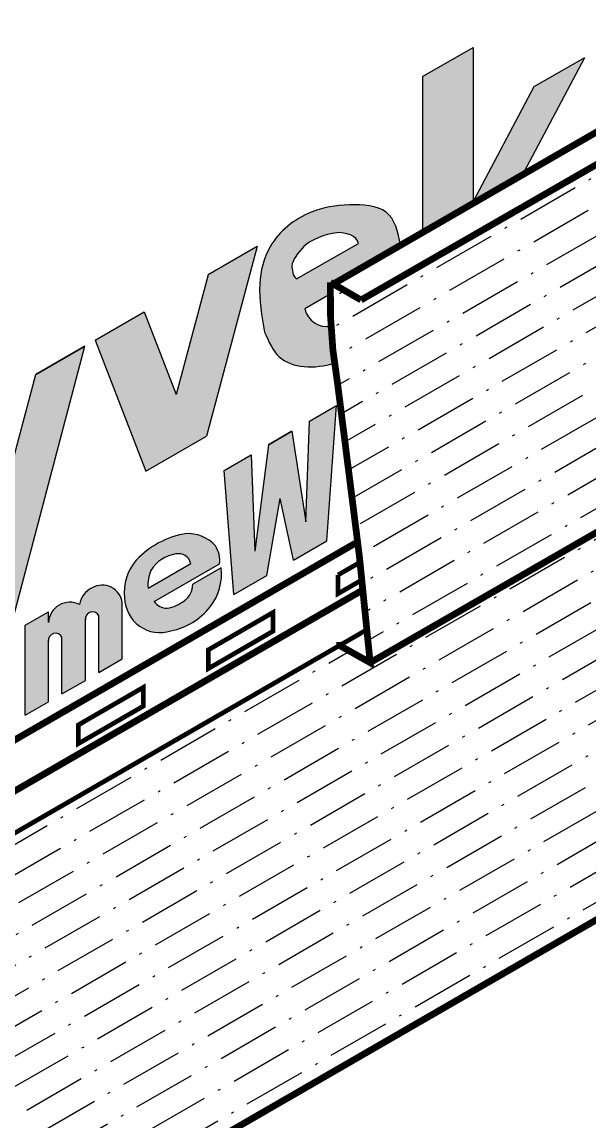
# Model space of a CAD drawing. Extents: x -16.9 to 57.1, y -63 to 11.
# Drawn here: x -0.83 to 6.74, y -45.46 to -30.78 of the extents above; entities that cross this region are included whole.
import ezdxf

# ---------------------------------------------------------------- set-up
doc = ezdxf.new("R2010")
doc.units = 0
doc.header["$MEASUREMENT"] = 0
doc.linetypes.add('DASHED', pattern=[0.75, 0.5, -0.25])
for name, color, linetype in [('CLADDING', 7, 'CONTINUOUS'), ('DUPONTLOGO', 7, 'CONTINUOUS'), ('INSULATION', 40, 'CONTINUOUS'), ('STRUCTURE', 7, 'CONTINUOUS'), ('TYVEK', 5, 'DASHED')]:
    doc.layers.add(name, color=color, linetype=linetype)
pattern_1 = [(30, (0, 0), (-0.175, 0.3031088913245536), [0.8400000000000001, -0.21, 0.035, -0.21])]

msp = doc.modelspace()

# ---------------------------------------------------------------- hatches: boundary and pattern name
at = {"layer": 'CLADDING'}
h = msp.add_hatch(dxfattribs=at)
h.set_pattern_fill('ZIGZAG', color=254, scale=4, angle=59.99999999999999, style=0)
h.set_pattern_definition([(59.99999999999999, (-389.3255826806797, -32.49017969269062), (-0.1830127018922192, 0.6830127018922194), [0.5, -0.5]), (150, (-389.0755826806797, -32.05716699079835), (-0.6830127018922193, -0.1830127018922192), [0.5, -0.5])])
edge = h.paths.add_edge_path()
edge.add_line((3.088915309831687, -6.121228368243812), (4.387953415508491, -5.371228368243806))
edge.add_line((4.387953415508491, -5.371228368243806), (16.94532177038286, 1.878771631756194))
edge.add_line((16.94532177038286, 1.878771631756194), (17.99435987605943, 2.484434064458778))
edge.add_line((17.99435987605943, 2.484434064458778), (17.99435987605943, 2.773109199053578))
edge.add_line((17.99435987605943, 2.773109199053578), (-7.173840495619014, -11.75775806055337))
edge.add_spline(control_points=[(-7.17384049561889, -11.75775806055321), (-10.23419036794672, -16.53243236689116), (-13.68721620086609, -16.79477895189177), (-13.52553321898432, -27.06553405829686), (-13.52322798843028, -27.05846792487648), (-13.52553321898432, -27.06553405829686)], knot_values=[0, 0, 0, 0, 6.202530179452576, 17.27267891957846, 17.29541825971954, 17.29541825971954, 17.29541825971954, 17.29541825971954], degree=3, periodic=0)
edge.add_line((-13.52553321898426, -27.06553405829209), (-13.52553321898426, -47.25006520797092))
edge.add_line((-13.52553321898426, -47.25006520797092), (-13.27553321898426, -47.10572764067342))
edge.add_line((-13.27553321898426, -47.10572764067342), (-13.27553321898426, -45.89440277526853))
edge.add_line((-13.27553321898426, -45.89440277526853), (-10.76749115071948, -44.44638401201714))
edge.add_line((-10.76749115071948, -44.44638401201714), (-10.76749115071948, -18.13975039551076))
edge.add_line((-10.76749115071948, -18.13975039551076), (-9.468453045042672, -17.38975039551064))
edge.add_line((-9.468453045042672, -17.38975039551064), (3.088915309831687, -6.121228368243813))
h = msp.add_hatch(dxfattribs=at)
h.set_pattern_fill('ANSI38', color=63, scale=4, angle=59.99999999999999, style=0)
h.set_pattern_definition([(104.9999999999999, (-389.3255826806797, -32.49017969269062), (-0.4829629131445342, -0.1294095225512603), []), (195, (-389.3255826806797, -32.49017969269062), (-0.836516303737808, -0.7417819582470547), [1.25, -0.75])])
edge = h.paths.add_edge_path()
edge.add_line((8.902302294289996, -9.107922664091639), (23.48760650183067, -0.6870933536552251))
edge.add_line((23.48760650183067, -0.6870933536552256), (23.48760650183067, -0.3984182190604303))
edge.add_line((23.48760650183067, -0.3984182190604303), (4.767768796281779, -11.20632155754531))
edge.add_spline(control_points=[(4.767768796281814, -11.20632155754527), (3.025306399554381, -13.23028880900142), (-0.7416201948988714, -17.60578413109943), (-0.4259253595461132, -27.47120315361519), (-5.379718417115072, -32.05923623305108), (-8.012393498171207, -34.49752952042138)], knot_values=[0, 0, 0, 0, 7.793905358340211, 16.84918390441197, 27.11992689184167, 27.11992689184167, 27.11992689184167, 27.11992689184167], degree=3, periodic=0)
edge.add_line((-8.012393498169558, -34.49752952041973), (-8.012393498169786, -50.4101073423069))
edge.add_line((-8.012393498169786, -50.4101073423069), (-7.762393498169786, -50.26576977500952))
edge.add_line((-7.762393498169786, -50.26576977500952), (-7.762393498169786, -35.23120250029017))
edge.add_spline(control_points=[(-7.762393498169729, -35.23120250029012), (-7.108729404779922, -35.02359193937821), (-6.883826770502708, -34.81529694130199), (-5.242255753655456, -33.28565092447229), (-3.82987453861864, -31.92356703206542), (-2.118150640620399, -29.68333759351037), (-1.629898707706218, -28.94013011612708), (-1.015819836570074, -27.75107007667907), (-0.8309229528152287, -27.34238963106156), (-0.5082798949661651, -26.4984475612232), (-0.3733111249237595, -26.06883836714189), (-0.07453415002299835, -24.95368604451971), (0.06117450128584778, -24.26369639483539), (0.1778393069161552, -23.57855959349752)], knot_values=[13.64538803699946, 13.64538803699946, 13.64538803699946, 13.64538803699946, 14.51989920579396, 14.51989920579396, 20.03308609947003, 20.03308609947003, 22.57030622210672, 22.57030622210672, 23.83891628342507, 23.83891628342507, 25.10752634474342, 25.10752634474342, 27.11992689184159, 27.11992689184159, 27.11992689184159, 27.11992689184159], degree=3, periodic=0)
edge.add_line((0.1778393069125519, -23.57855959350939), (1.702008989847172, -22.69857981677649))
edge.add_line((1.702008989847172, -22.69857981677649), (1.702008989847172, -22.20968648080072))
edge.add_arc((17.37003790028257, -22.29091098485197), 15.66823944667357, 122.7135630212249, 179.7029760659578, ccw=False)
h = msp.add_hatch(dxfattribs=at)
h.set_pattern_fill('ACAD_ISO10W100', color=252, scale=0.07, angle=30, style=0)
h.set_pattern_definition(pattern_1)
h.paths.add_polyline_path([(24.51734808517029, -27.42693986274378), (24.37245732240635, -25.99727265131399), (24.08308192670973, -23.70625039924913, -0.03328934311871849), (23.98892603179618, -22.82126381713451), (3.700427419289216, -34.48973765789875), (3.291636405859748, -34.25372205625295, 0.05088372898547001), (3.387819689181586, -35.60866519388017), (3.67719508487819, -37.89968744594495), (3.822085847642137, -39.32935465737478)])
h = msp.add_hatch(dxfattribs=at)
h.set_pattern_fill('ACAD_ISO10W100', color=252, scale=0.07, angle=30, style=0)
h.set_pattern_definition(pattern_1)
h.paths.add_polyline_path([(24.39568965681736, -32.62616195883911), (24.02017577887671, -28.68508949482003), (23.96787338154954, -27.74295788496489), (3.822085847642134, -39.32935465737477), (3.413419941318463, -39.1002329841157), (-7.2318692040566, -45.24629353779934, -0.04925653756726567), (-7.26677674911532, -45.26644741833574), (-7.235829131724254, -45.24857980310423, 0.6898610656198999), (-7.353607203962885, -44.87456332538569, 0.2121886538407792), (-7.505067260471954, -44.94386259417314), (-7.545887147223734, -45.01468335662926), (-7.545887147223733, -45.36168705801354), (-7.462614709307329, -46.86168705801345), (-7.087100831366678, -50.80275952203257)])
at = {"layer": 'DUPONTLOGO'}
h = msp.add_hatch(color=182, dxfattribs=at)
h.paths.add_polyline_path([(5.197784325146642, -31.11830694915131), (4.521201978440047, -31.5089319491513), (4.52120197843948, -33.58983247108215), (5.197784325146076, -33.19920747108317)])
h.paths.add_polyline_path([(6.686265487900806, -31.25221901288194), (6.00968314119421, -31.64284401288193), (5.197784325146076, -33.18117205375852), (5.21147470902944, -33.19130332426282), (5.888057055736713, -32.80067832426346), (5.87436667185267, -32.79054705375866)])
h = msp.add_hatch(color=182, dxfattribs=at)
edge = h.paths.add_edge_path()
edge.add_spline(control_points=[(4.226827854508434, -33.75978945077573), (4.195487565647356, -33.57833032450326), (4.108813002356692, -33.23669605180385), (3.521107519586629, -33.20126984019598), (2.965810211648632, -33.2898641189801), (2.456229350052453, -33.68648667173412), (2.307270350569736, -34.32189407563838), (2.375321032748857, -34.7056147382094), (2.413260218706, -34.91954425525024)], knot_values=[0.09204563999010498, 0.09204563999010498, 0.09204563999010498, 0.09204563999010498, 0.5827593182052485, 1.083243575514109, 1.602995822488099, 2.320452805997204, 2.834594860345293, 3.482391664081016, 3.482391664081016, 3.482391664081016, 3.482391664081016], degree=3, periodic=0)
edge.add_spline(control_points=[(2.413260218705773, -34.91954425525024), (2.467252897761583, -35.04307131014285), (2.626079981399675, -35.40644357138434), (3.078378556276406, -35.4091816420254), (3.345929090130626, -35.33492543213556)], knot_values=[0, 0, 0, 0, 0.3828216730715811, 1.126123966261573, 1.126123966261573, 1.126123966261573, 1.126123966261573], degree=3, periodic=0)
edge.add_arc((9.979546945902241, -34.45985312038157), 6.691086414567533, 183.2752615868164, 187.5147717545297, ccw=False)
edge.add_arc((3.254608512727316, -34.53002747046324), 0.315303561741087, 194.6731326838554, 278.16511457885275, ccw=False)
edge.add_line((2.949588059745364, -34.6098952318523), (3.288616571546958, -34.41415702930011))
edge.add_arc((9.979546945902234, -34.45985312038162), 6.691086414567532, 178.2346201792473, 179.6087012855901, ccw=False)
edge.add_line((3.29163640585975, -34.25372205625295), (3.331473946082217, -34.27672227082425))
edge.add_line((3.331473946082217, -34.27672227082425), (4.226827854508437, -33.75978945077575))
edge = h.paths.add_edge_path(flags=16)
edge.add_spline(control_points=[(2.837066858810431, -34.2061093775022), (2.785780704105491, -34.17164950340151), (2.777954302736589, -34.07624006791718), (2.779258840053558, -33.96255350864416), (2.86117790878393, -33.85749691347149), (3.012060694348975, -33.69560340407861), (3.222776466740243, -33.6069607712825), (3.48032204096603, -33.58189528288807), (3.659494011834113, -33.63563910158337), (3.665022275441288, -33.73529593125517)], knot_values=[0.1693351350576057, 0.1693351350576057, 0.1693351350576057, 0.1693351350576057, 0.2360340609454792, 0.2360340609454792, 0.3507194281854419, 0.3507194281854419, 0.4654047954254047, 0.4654047954254047, 0.5437012250705168, 0.5437012250705168, 0.5437012250705168, 0.5437012250705168], degree=3, periodic=0)
edge.add_line((3.665022275441287, -33.73529593125517), (2.837066858810222, -34.20610937750183))
for points in [[(1.231739652930855, -35.75107034055836), (0.8048567142479897, -34.64785195156068), (0.1492078982001885, -35.02639097199948), (0.825790244906841, -36.77492205375587), (1.637689060954699, -36.30617205375584), (2.314271407661181, -33.77639097199952), (1.658622591613266, -34.1549299924386)], [(0.01389142885892625, -35.10451597199956), (-0.6417573871889317, -35.48305499243889), (-1.016613666862213, -36.90944304804473), (-1.495523264554549, -35.97597695156054), (-2.151172080602123, -36.35451597199956), (-1.304484244114974, -38.00483660343954), (-1.609906203236733, -39.16701597199935), (-0.9542573871888749, -38.7884769515604)], [(2.002973319770611, -38.42091788533713), (2.444646275700677, -38.16591788533717), (2.622492372608942, -37.14022320828821), (2.800338469517186, -37.9605589014887), (3.242011425447242, -37.70555890148867), (3.371915236014914, -35.89850809391956), (3.011915236014929, -36.10635419082803), (2.961419194621097, -37.45186670767194), (2.778376945290127, -36.24118758584405), (2.466607799927722, -36.42118758584417), (2.283565550596762, -37.84322569152062), (2.233069509202949, -36.55602098086013), (1.873069509202967, -36.76386707776862)], [(-0.05649500715258782, -38.55234254947638, 0.5308968939099941), (-0.4732375567879927, -38.79314396642138), (-0.4732375567879927, -38.65055890148889), (-0.7850067021503762, -38.83055890148873), (-0.7850067021503726, -40.03055890148858), (-0.4732375567879821, -39.85055890148868), (-0.4732375567879821, -39.04343569871037, -0.8261144333902694), (-0.2913722219932531, -38.98935179935151), (-0.291372221993246, -39.74555890148875), (0.02039692336915166, -39.56555890148874), (0.02039692336914101, -38.75843569871034, -0.8261144333903672), (0.2022622581638913, -38.70435179935154), (0.2022622581638913, -39.4605589014885), (0.5140314035262854, -39.2805589014886), (0.5140314035262747, -38.53305737448503, 0.5373537836703003), (0.1100208006603509, -38.33235179980059, 0.2575641393908339)]]:
    msp.add_hatch(color=182, dxfattribs=at).paths.add_polyline_path(points)
h = msp.add_hatch(color=182, dxfattribs=at)
h.paths.add_polyline_path([(1.81306950920294, -38.01094365921787, 0.1660334542312225), (1.755987883463263, -37.77102969189488, 0.2318704675221444), (1.352223955279246, -37.60892891379311, 0.1613705574277803), (0.6999910644777216, -37.96071727555906, 0.2101071444932125), (0.5446960989146348, -38.4642576726346, 0.5041733077073118), (1.163550456362003, -38.90555890148971, 0.1780574029378004), (1.68432360725479, -38.58555399271461, 0.1997121516982104), (1.833358657556314, -38.06469469647172), (1.45306950920294, -38.28425473864337, -0.2590941810701698), (1.341875431001831, -38.50219322099076, -0.1147337956825888), (1.112873324932369, -38.60456359489766, -0.2342038721159944), (0.940286456869476, -38.51484518942672)])
h.paths.add_polyline_path([(0.8588898454264928, -38.33363870983544, -0.1357847875638851), (0.8961507718091575, -38.09787379440448, -0.2225437385574505), (1.229565610882233, -37.87942034727158, -0.4101677973911825), (1.427470616981068, -38.00536844832266)], flags=16)
at = {"layer": 'INSULATION'}
h = msp.add_hatch(dxfattribs=at)
h.set_pattern_fill('CROSS', color=256, scale=2, angle=30, style=0)
h.set_pattern_definition([(30, (-389.3255826806797, -32.49017969269062), (0.1830127018922194, 0.6830127018922193), [0.25, -0.75]), (120, (-389.1548295052066, -32.53593286816363), (-0.6830127018922193, 0.1830127018922194), [0.2499999999999998, -0.7499999999999991])])
edge = h.paths.add_edge_path()
edge.add_spline(control_points=[(-8.512393498169615, -34.23182495338199), (-5.87971841711347, -31.79353166601168), (-0.9259253595445642, -27.20549858657588), (-1.184959740770573, -19.11071075395993), (0.6796344969046065, -15.63895325037138), (1.20971205450966, -14.82403934810635)], knot_values=[4.867445398203927, 4.867445398203927, 4.867445398203927, 4.867445398203927, 15.13818838563363, 24.19346693170539, 27.11992689184152, 27.11992689184152, 27.11992689184152, 27.11992689184152], degree=3, periodic=0)
edge.add_line((1.209712054513662, -14.82403934809908), (-4.705313324228428, -20.13975039551108))
edge.add_line((-4.705313324228428, -20.13975039551108), (-4.7053133242282, -30.40019658071229))

# ---------------------------------------------------------------- linework, layer by layer
at = {"layer": 'CLADDING'}
for points, const_width in [([(3.700427419289211, -34.48973765789876), (24.39568965681736, -22.58732286326776)], 0.09), ([(3.822085847642137, -39.32935465737478), (24.51734808517029, -27.42693986274378)], 0.09), ([(12.05109064394429, -29.24244922309645), (3.331473946082221, -34.27672227082424)], 0.09), ([(-7.087100831366676, -50.80275952203257), (24.39568965681736, -32.62616195883911)], 0.09), ([(-7.545887147223738, -44.18513105502794), (3.654332477374338, -37.71868123978337)], 0.09), ([(3.686345325104751, -37.98997476432929), (3.392420503452509, -38.15967233923173)], 0.0625), ([(3.392420503452509, -38.15967233923173), (3.392420503452509, -38.40967233923173), (3.710281235758872, -38.22615535986984)], 0.0625), ([(-7.56027578898268, -44.87421129013983), (3.723780782807997, -38.35935819086558)], 0.09), ([(1.660369695883632, -39.15967233923173), (1.660369695883632, -39.40967233923173), (2.52639509966807, -38.90967233923173), (2.52639509966807, -38.65967233923173), (1.660369695883632, -39.15967233923173)], 0.0625), ([(-7.240504954623562, -45.25127939071383), (3.777558826248821, -38.88999730087875)], 0.0625), ([(-0.07168111168524494, -40.15967233923173), (-0.07168111168524494, -40.40967233923173), (0.7943442920991934, -39.90967233923173), (0.7943442920991934, -39.65967233923173), (-0.07168111168524494, -40.15967233923173)], 0.0625), ([(-0.07168111168524494, -40.15967233923173), (-0.07168111168524494, -40.40967233923173), (0.7943442920991934, -39.90967233923173), (0.7943442920991934, -39.65967233923173), (-0.07168111168524494, -40.15967233923173)], 0.0625)]:
    msp.add_lwpolyline(points, dxfattribs=dict(at, const_width=const_width))
at = {"layer": 'CLADDING', "const_width": 0.09}
msp.add_lwpolyline([(3.700427419289211, -34.48973765789876), (3.291636405860366, -34.2537220562533), (3.291636405859892, -34.25372205624834, 0.05088372898564068), (3.387819689181578, -35.60866519388011), (3.677195084878187, -37.89968744594492), (3.822085847642137, -39.32935465737478), (3.413419941318461, -39.10023298411571), (3.413419941318461, -39.05423255496005)], format="xyb", dxfattribs=at)
at = {"layer": 'DUPONTLOGO', "color": 182}
for p, q in [((4.521201978440047, -31.5089319491513), (5.197784325146642, -31.1183069491513)), ((5.197784325146642, -31.1183069491513), (5.197784325146076, -33.19920747108317)), ((5.87436667185267, -32.79054705375866), (6.686265487900528, -31.25221901288247)), ((6.009683141194216, -31.64284401288193), (6.686265487900812, -31.25221901288193)), ((4.521201978440047, -31.5089319491513), (4.52120197843948, -33.58983247108214)), ((5.197784325146074, -33.18117205375852), (6.009683141194216, -31.64284401288193)), ((5.197784325146358, -32.1115940128811), (5.19778432514607, -33.19920747108317)), ((5.888057055736711, -32.80067832426345), (5.87436667185267, -32.79054705375866)), ((5.211474709029446, -33.19130332426282), (5.197784325146074, -33.18117205375852)), ((2.837066858810374, -34.20610937750175), (3.665022275441288, -33.73529593125517)), ((2.314271407661238, -33.77639097199948), (1.637689060954642, -36.30617205375589)), ((2.314271407661238, -33.77639097199948), (1.65862259161338, -34.15492999243855)), ((1.65862259161338, -34.15492999243855), (1.231739652930855, -35.75107034055834)), ((3.288616571546957, -34.41415702930011), (2.949588059745395, -34.60989523185228)), ((0.1492078982001885, -35.02639097199948), (0.8048567142480465, -34.6478519515607)), ((0.8048567142480465, -34.6478519515607), (1.231739652930855, -35.75107034055834)), ((0.1492078982001885, -35.02639097199953), (0.8257902449067842, -36.77492205375589)), ((-0.9542573871889317, -38.78847695156034), (0.01389142885892625, -35.10451597199953)), ((0.01389142885892625, -35.10451597199953), (-0.6417573871889317, -35.48305499243861)), ((-0.6417573871886475, -35.48305499243875), (0.01389142885892625, -35.10451597199953)), ((-1.016613666862213, -36.90944304804481), (-0.6417573871889317, -35.48305499243875)), ((3.011915236014925, -36.10635419082797), (3.371915236014917, -35.89850809391959)), ((3.242011425447242, -37.70555890148864), (3.371915236014907, -35.89850809391976)), ((2.961419194621101, -37.45186670767197), (3.011915236014925, -36.10635419082797)), ((2.466607799927708, -36.42118758584414), (2.778376945290113, -36.24118758584405)), ((2.778376945290134, -36.24118758584405), (2.466607799927729, -36.42118758584405)), ((2.466607799927729, -36.42118758584405), (2.778376945290123, -36.24118758584405)), ((2.778376945290123, -36.24118758584405), (2.961419194621101, -37.45186670767197)), ((0.8257902449067842, -36.77492205375589), (1.637689060954642, -36.30617205375589)), ((2.466607799927729, -36.42118758584405), (2.283565550596762, -37.84322569152059)), ((1.873069509202967, -36.76386707776859), (2.233069509202938, -36.55602098086013)), ((2.233069509202949, -36.55602098086004), (2.283565550596762, -37.84322569152059)), ((2.002973319770611, -38.4209178853371), (1.873069509202946, -36.76386707776834)), ((2.444646275700681, -38.16591788533717), (2.622492372608942, -37.14022320828818)), ((2.800338469517182, -37.96055890148867), (2.622492372608942, -37.14022320828818)), ((2.800338469517182, -37.96055890148867), (3.242011425447252, -37.70555890148864)), ((0.8588898454901823, -38.33363870979866), (1.42747061695561, -38.00536844833735)), ((0.940286456869476, -38.51484518942672), (1.813069509202958, -38.01094365921787)), ((1.833358657567583, -38.06469469646521), (1.453069509202955, -38.28425473864337)), ((2.002973319770611, -38.4209178853371), (2.444646275700681, -38.16591788533717)), ((2.132877130338287, -38.34591788533717), (2.444646275700681, -38.16591788533717)), ((0.5140314035262854, -39.28055890148858), (0.5140314035262747, -38.53305737448503)), ((-0.7850067021503762, -38.83055890148873), (-0.4732375567879927, -38.65055890148889)), ((-0.4732375567879927, -38.79314396642135), (-0.4732375567879927, -38.65055890148855)), ((0.02039692336915166, -39.56555890148849), (0.02039692336914101, -38.73930373601632)), ((0.2022622581638913, -39.46055890148858), (0.2022622581638913, -38.70435179935151)), ((-0.7850067021503762, -40.03055890148858), (-0.7850067021503762, -38.83055890148856)), ((-0.7850067021503762, -40.03055890148858), (-0.7850067021503762, -38.83055890148856)), ((-0.4732375567879821, -39.85055890148857), (-0.4732375567879821, -39.02430373601641)), ((-0.2913722219932424, -39.74555890148849), (-0.2913722219932531, -38.98935179935151)), ((0.2022622581638913, -39.4605589014885), (0.5140314035262854, -39.28055890148858)), ((-0.2913722219932318, -39.74555890148866), (0.02039692336915166, -39.56555890148874)), ((-0.2913722219932424, -39.74555890148858), (0.02039692336914101, -39.56555890148849)), ((-0.2913722219932424, -39.74555890148875), (0.02039692336916232, -39.56555890148857)), ((-0.7850067021503868, -40.03055890148858), (-0.4732375567879821, -39.85055890148865)), ((-0.7850067021503868, -40.03055890148858), (-0.4732375567879821, -39.85055890148848)), ((-0.7850067021503762, -40.03055890148858), (-0.4732375567879821, -39.85055890148865)), ((-0.7850067021503762, -40.03055890148858), (-0.4732375567879821, -39.85055890148857))]:
    msp.add_line(p, q, dxfattribs=at)
for centre, radius, start, end in [((3.254608512727316, -34.53002747046324), 0.3153035617410854, 194.6731326838769, 278.1651145788291), ((1.55691628563731, -38.76896862052024), 1.177960555914741, 100.0069950286712, 136.6743052187911), ((1.388727370417957, -38.10190756959693), 0.4943282860558524, 42.01679864067235, 94.23483175781288), ((1.433243718595367, -37.97456629307902), 0.3815638137688986, 354.5292507639617, 32.23732571876255), ((1.19504138462068, -38.38911101036075), 0.6546724459536812, 139.1285973578404, 186.5912318761136), ((1.296109399839125, -38.34464701116451), 0.4699616203964994, 98.14009999423739, 148.3255445822497), ((1.264666872623202, -38.04272524991089), 0.167034696401215, 12.92332713222536, 102.1307639525799), ((1.303595279795765, -38.28309429563478), 0.447568610566525, 155.5538947854013, 186.484308233028), ((1.132834091309512, -38.14600305112324), 0.7052274217948481, 321.4442779823898, 6.620571703193996), ((0.2456117456626181, -38.56639347058666), 0.2704818072088028, 7.079538787296528, 120.0856566294108), ((1.201300255872994, -38.29313523782457), 0.2519258227892173, 303.9177520777629, 2.020120651069502), ((0.2261275296987577, -38.59325062377474), 0.2855678008443678, 113.9903017704098, 171.7639476352018), ((-0.1834327797781157, -38.81367600560401), 0.2905311918034651, 64.09271508407139, 175.9474897892619), ((1.017324375786867, -38.45604486197846), 0.472699628049451, 180.9955223954236, 288.0196104408188), ((1.117096349638146, -38.38558234842321), 0.21902196292876, 216.169931301841, 268.8951953313399), ((1.007250077000084, -38.0609612505705), 0.553768705563748, 280.9956993837521, 307.1762699523572), ((0.9888816400701046, -38.03755116044672), 0.8854076088984788, 281.3776554971236, 321.7621664570382), ((0.1165266697676088, -38.74886971736336), 0.09660453478882147, 27.44044512719509, 185.6828599151806), ((-0.3771078103895142, -39.03386971736336), 0.09660453478882147, 27.44044512719509, 185.6828599151806)]:
    msp.add_arc(centre, radius, start, end, dxfattribs=at)
for points, knots in [([(4.226827854508434, -33.75978945077573), (4.195487565647356, -33.57833032450326), (4.108813002356692, -33.23669605180385), (3.521107519586629, -33.20126984019598), (2.965810211648632, -33.2898641189801), (2.456229350052453, -33.68648667173412), (2.307270350569736, -34.32189407563838), (2.375321032748857, -34.7056147382094), (2.413260218706, -34.91954425525024)], [0.09204563999010498, 0.09204563999010498, 0.09204563999010498, 0.09204563999010498, 0.5827593182052485, 1.083243575514109, 1.602995822488099, 2.320452805997204, 2.834594860345293, 3.482391664081016, 3.482391664081016, 3.482391664081016, 3.482391664081016]), ([(3.665022275441288, -33.73529593125517), (3.659494011834113, -33.63563910158337), (3.48032204096603, -33.58189528288807), (3.222776466740243, -33.6069607712825), (3.012060694348975, -33.69560340407861), (2.86117790878393, -33.85749691347149), (2.779258840053558, -33.96255350864416), (2.777954302736589, -34.07624006791718), (2.785780704105491, -34.17164950340151), (2.837066858810431, -34.2061093775022)], [0.1693351350576057, 0.1693351350576057, 0.1693351350576057, 0.1693351350576057, 0.2476315647027177, 0.2476315647027177, 0.3623169319426805, 0.3623169319426805, 0.4770022991826433, 0.4770022991826433, 0.5437012250705168, 0.5437012250705168, 0.5437012250705168, 0.5437012250705168]), ([(2.413260218705773, -34.91954425525024), (2.467252897761583, -35.04307131014285), (2.626079981399675, -35.40644357138434), (3.078378556276406, -35.4091816420254), (3.345929090130626, -35.33492543213556)], [0, 0, 0, 0, 0.3828216730715811, 1.126123966261573, 1.126123966261573, 1.126123966261573, 1.126123966261573])]:
    msp.add_open_spline(points, degree=3, knots=knots, dxfattribs=at)
at = {"layer": 'STRUCTURE'}
for points in [[(4.267768796283292, -10.94061699050599), (-0.1116425668563465, -17.38776495275761), (-2.077032711830554, -26.2271829836568), (-8.512393498169615, -34.23182495338199)], [(4.767768796281814, -11.20632155754527), (0.3883574331420618, -17.653469519797), (-1.577032711832146, -26.4928875506962), (-8.012393498171207, -34.49752952042138)]]:
    msp.add_spline(points, degree=3, dxfattribs=at)
at = {"layer": 'TYVEK', "const_width": 0.125}
msp.add_lwpolyline([(1.702008989847116, -22.69857981678081), (0.1625239545103909, -23.66788159737541, -0.2114567591956374), (-7.762393498169615, -35.23120250029012, 3.173013914770129)], format="xyb", dxfattribs=at)
at = {"layer": 'TYVEK'}
msp.add_open_spline([(0.1778393069161552, -23.57855959349752), (0.06117450128584778, -24.26369639483539), (-0.07453415002299835, -24.95368604451971), (-0.3733111249237595, -26.06883836714189), (-0.5082798949661651, -26.4984475612232), (-0.8309229528152287, -27.34238963106156), (-1.015819836570074, -27.75107007667907), (-1.629898707706218, -28.94013011612708), (-2.118150640620399, -29.68333759351037), (-3.82987453861864, -31.92356703206542), (-5.242255753655456, -33.28565092447229), (-6.883826770502708, -34.81529694130199), (-7.108729404779922, -35.02359193937821), (-7.762393498169729, -35.23120250029012)], degree=3, knots=[13.64538803699946, 13.64538803699946, 13.64538803699946, 13.64538803699946, 15.65778858409763, 15.65778858409763, 16.92639864541598, 16.92639864541598, 18.19500870673433, 18.19500870673433, 20.73222882937102, 20.73222882937102, 26.24541572304709, 26.24541572304709, 27.11992689184159, 27.11992689184159, 27.11992689184159, 27.11992689184159], dxfattribs=at)

doc.saveas('drawing.dxf')
